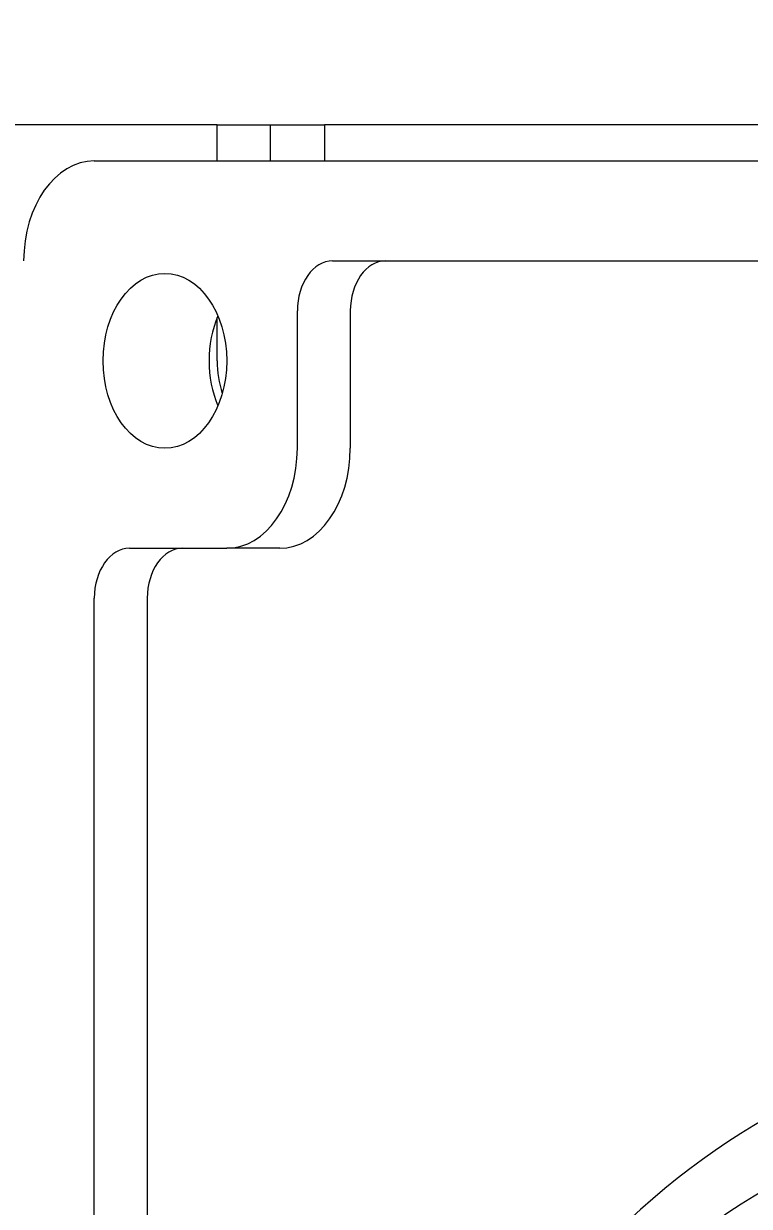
# Model space of a CAD drawing. Header units: inches. Extents: x 20 to 536, y 6 to 344.
# Drawn here: x 389.461 to 391.278, y 112.952 to 115.911 of the extents above; entities that cross this region are included whole.
import ezdxf

# ---------------------------------------------------------------- set-up
doc = ezdxf.new("R2010")
doc.units = ezdxf.units.IN
doc.header["$LTSCALE"] = 16
doc.header["$MEASUREMENT"] = 0
doc.layers.add('Dimension (ANSI)', color=7, linetype='Continuous', lineweight=25)
doc.layers.add('Visible (ANSI)', color=7, linetype='Continuous', lineweight=50)
doc.styles.add('Standard D-E', font='arial.ttf')
doc.dimstyles.new('in [mm] D-E NeptuneBenson', dxfattribs={"dimscale": 16, "dimtxt": 0.15, "dimasz": 0.098425, "dimexe": 0.125, "dimexo": 0.063, "dimgap": 0.031496, "dimtad": 0, "dimtih": 1, "dimtoh": 1, "dimdec": 4, "dimrnd": 1e-08, "dimzin": 3, "dimdsep": 46, "dimlunit": 5, "dimtxsty": 'Standard D-E', "dimcen": 0.09, "dimdle": 0.393701, "dimclrd": 256, "dimclre": 256, "dimclrt": 256, "dimadec": 1, "dimazin": 1, "dimtfac": 1, "dimtofl": 0, "dimtmove": 0, "dimatfit": 3, "dimfxl": 1, "dimfrac": 1, "dimtolj": 1, "dimtzin": 4, "dimlwd": -1, "dimlwe": -1, "dimarcsym": 0})

# ---------------------------------------------------------------- blocks, each defined once
blk = doc.blocks.new('*D25')
at = {"layer": 'Defpoints', "color": 0, "transparency": 16777216}
for p in [(347.3609, 145.2923), (416.1002, 145.2923), (391.0983, 47.2198)]:
    blk.add_point(p, dxfattribs=at)
at = {"layer": 'Dimension (ANSI)', "transparency": 16777216}
for p, q in [((415.0922, 145.2923), (345.3609, 145.2923)), ((347.3609, 143.7175), (347.3609, 111.2686)), ((347.3609, 48.7946), (347.3609, 93.9006)), ((390.0903, 47.2198), (345.3609, 47.2198))]:
    blk.add_line(p, q, dxfattribs=at)
for points in [[(347.0985, 143.7175), (347.6234, 143.7175), (347.3609, 145.2923)], [(347.0985, 48.7946), (347.6234, 48.7946), (347.3609, 47.2198)]]:
    blk.add_solid(points, dxfattribs=at)
at = {"layer": 'Dimension (ANSI)', "transparency": 16777216, "char_height": 2.4, "attachment_point": 5, "style": 'Standard D-E'}
for s, insert in [('\\A1; \\fArial|b0|i0;\\H2.4000;98{\\H1x;\\S1#16;} in', (347.3609, 105.5393)), ('\\A1;[2491.0 mm]{\\P\\fArial|b0|i0;\\H2.4000;SHIPPING HEIGHT\\P\\fArial|b0|i0;\\H2.4000;REF.}', (347.3609, 96.8553))]:
    blk.add_mtext(s, dxfattribs=dict(at, insert=insert))

msp = doc.modelspace()

# ---------------------------------------------------------------- linework, layer by layer
at = {"layer": 'Visible (ANSI)', "linetype": 'Continuous', "lineweight": 18}
for p, q in [((389.94584, 115.65734), (388.89695, 115.65734)), ((389.94584, 115.56734), (389.94584, 115.65734)), ((389.94584, 115.65734), (390.07842, 115.65734)), ((390.07842, 115.65734), (390.07842, 115.56734)), ((390.07842, 115.65734), (390.21454, 115.65734)), ((390.21454, 115.65734), (390.21454, 115.56734)), ((399.26551, 115.65734), (390.21454, 115.65734)), ((389.63825, 115.56734), (399.18419, 115.56734)), ((390.23487, 115.31731), (398.58757, 115.31731)), ((390.14648, 114.84859), (390.14648, 115.19231)), ((390.27907, 115.19231), (390.27907, 114.84859)), ((389.94584, 115.06734), (389.94584, 115.17575)), ((389.72666, 114.59859), (389.96971, 114.59859)), ((390.10229, 114.59859), (389.96971, 114.59859)), ((389.63827, 108.66109), (389.63827, 114.47359)), ((389.77086, 114.47359), (389.77086, 108.66109))]:
    msp.add_line(p, q, dxfattribs=at)
for centre, major_axis, start_param, end_param in [((389.63825, 115.31734), (0, 0.25), 0, 1.5707963), ((390.23487, 115.19231), (0, 0.125), 0, 1.5707963), ((390.36745, 115.19231), (0, 0.125), 0, 1.5707963), ((390.08019, 115.06734), (0, -0.21875), 4.1712895, 5.2534885), ((390.08019, 115.06734), (0, 0.19), 1.5707963, 2.0116798), ((389.96971, 114.84859), (0, -0.25), 0, 1.5707963), ((390.10229, 114.84859), (0, -0.25), 0, 1.5707963), ((389.72666, 114.47359), (0, 0.125), 0, 1.5707963), ((389.85925, 114.47359), (0, 0.125), 0, 1.5707963), ((392.06895, 110.56731), (0, 2.8125), 3.6175293, 7.0657892), ((392.02476, 110.56731), (0, 2.625), 3.1490573, 6.8473643)]:
    msp.add_ellipse(centre, major_axis=major_axis, ratio=0.7071068, start_param=start_param, end_param=end_param, dxfattribs=at)
msp.add_ellipse((389.81503, 115.06734), major_axis=(0, 0.21875), ratio=0.7071068, dxfattribs=at)

# ---------------------------------------------------------------- dimensions: what is measured, and where the dimension line sits
at = {"layer": 'Dimension (ANSI)'}
dim = msp.add_linear_dim(base=(347.36094, 145.29234), p1=(391.09829, 47.21984), p2=(416.10017, 145.29234), angle=90, text=' \\fArial|b0|i0;\\H2.4000;<> in\\X[2491.0 mm]{\\P\\fArial|b0|i0;\\H2.4000;SHIPPING HEIGHT\\P\\fArial|b0|i0;\\H2.4000;REF.}', dimstyle='in [mm] D-E NeptuneBenson', override={"dimgap": 0.031496, "dimdec": 4, "dimpost": '', "dimtol": 0, "dimlim": 0, "dimtp": 0, "dimtm": 0, "dimtdec": 2, "dimatfit": 1}, dxfattribs=at)
dim.commit()
dim.dimension.update_dxf_attribs({"geometry": '*D25', "text_midpoint": (347.36094, 102.58463), "dimtype": 160})

doc.saveas('drawing.dxf')
